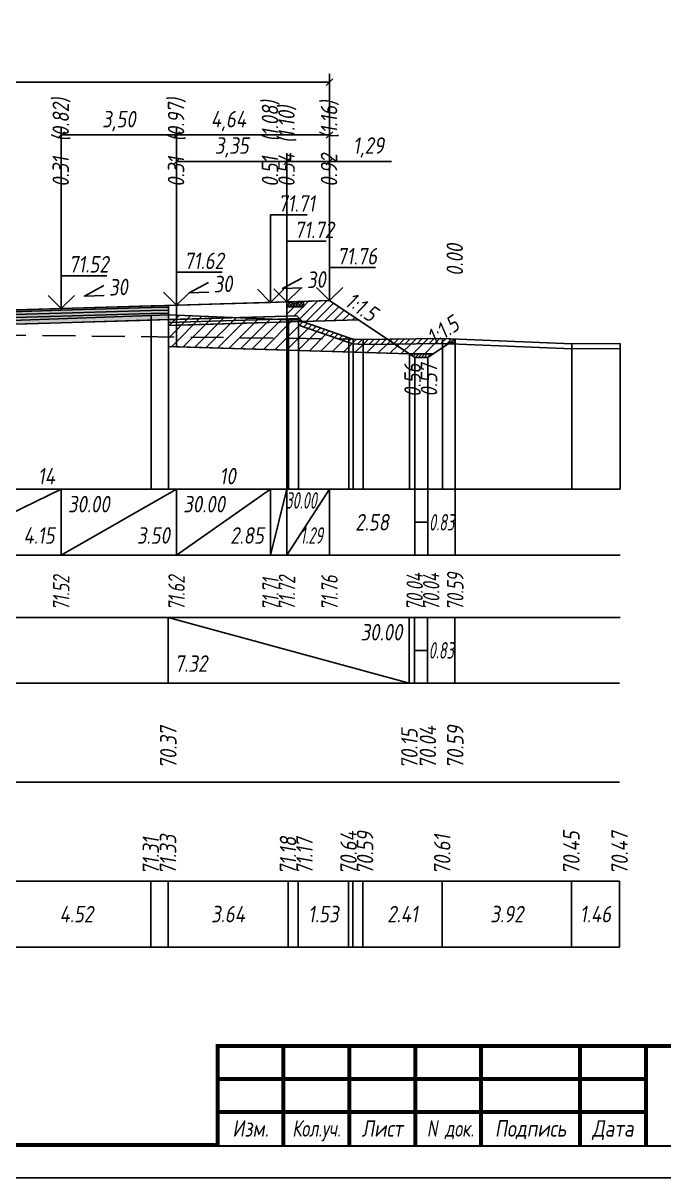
# Model space of a CAD drawing. Extents: x -717 to 1451, y -133302 to 233.
# Drawn here: x 170.4 to 267.7, y -35983.4 to -35808.3 of the extents above; entities that cross this region are included whole.
import ezdxf
from ezdxf.enums import TextEntityAlignment as Align

# ---------------------------------------------------------------- set-up
doc = ezdxf.new("R2010")
doc.units = 0
doc.linetypes.add('штриховая', pattern=[0.75, 0.5, -0.25])
for name, color, linetype in [('Зарамочное оформление', 7, 'Continuous'), ('Интерполированный поперечник', 2, 'Continuous'), ('Код_510', 7, 'Continuous'), ('Код_514', 1, 'Continuous'), ('Код_516', 1, 'Continuous'), ('Контур_0', 7, 'Continuous'), ('Контур_2521', 7, 'Continuous'), ('Контур_2564', 7, 'Continuous'), ('Контур_2660', 7, 'Continuous'), ('Контур_2665', 7, 'Continuous'), ('Контур_400', 7, 'Continuous'), ('Контур_508', 7, 'Continuous'), ('Контур_512', 7, 'Continuous'), ('Контур_513', 7, 'Continuous'), ('Контур_818', 7, 'Continuous'), ('Красный поперечник', 1, 'Continuous'), ('Объём_2501', 7, 'Continuous'), ('Объём_2564', 7, 'Continuous'), ('Объём_2650', 7, 'Continuous'), ('Объём_2660', 7, 'Continuous'), ('Объём_2661', 7, 'Continuous'), ('Объём_2662', 7, 'Continuous'), ('Объём_2663', 7, 'Continuous'), ('Объём_2664', 7, 'Continuous'), ('Объём_2665', 7, 'Continuous'), ('Объём_2666', 7, 'Continuous'), ('Объём_2667', 7, 'Continuous'), ('Объём_2668', 7, 'Continuous'), ('Объём_2669', 7, 'Continuous'), ('Объём_2675', 7, 'Continuous'), ('Объём_2753', 7, 'Continuous'), ('Откосы', 7, 'Continuous'), ('Отметки покрытия', 7, 'Continuous'), ('Рабочие отметки', 7, 'Continuous'), ('Рабочие отметки доп.', 7, 'Continuous'), ('Слои выравнивания', 7, 'Continuous'), ('Таблица', 7, 'Continuous'), ('Уклоны проезжей части', 7, 'Continuous'), ('Черный поперечник', 3, 'Continuous')]:
    doc.layers.add(name, color=color, linetype=linetype)
for name, color, linetype, true_color in [('Контур_2540', 2, 'Continuous', 0xffff00), ('Контур_2560', 2, 'Continuous', 0xffff00), ('Контур_2561', 7, 'Continuous', 0xff8040), ('Контур_2562', 3, 'Continuous', 0x00ff00), ('Контур_2563', 7, 'Continuous', 0xff8000), ('Контур_2570', 7, 'Continuous', 0x80ff00), ('Контур_2725', 7, 'Continuous', 0x323232), ('Контур_2736', 4, 'Continuous', 0x00ffff), ('Контур_2737', 4, 'Continuous', 0x00ffff), ('Контур_2738', 4, 'Continuous', 0x00ffff), ('Контур_2739', 4, 'Continuous', 0x00ffff), ('Контур_2741', 4, 'Continuous', 0x00ffff), ('Контур_2742', 4, 'Continuous', 0x00ffff), ('Контур_2743', 4, 'Continuous', 0x00ffff), ('Контур_2744', 7, 'Continuous', 0xa4ffff), ('Контур_2745', 7, 'Continuous', 0xa4ffff), ('Контур_2747', 4, 'Continuous', 0x00ffff), ('Контур_2748', 4, 'Continuous', 0x00ffff), ('Контур_2749', 4, 'Continuous', 0x00ffff), ('Контур_2750', 4, 'Continuous', 0x00ffff), ('Контур_2751', 4, 'Continuous', 0x00ffff), ('Контур_2752', 4, 'Continuous', 0x00ffff), ('Контур_2760', 7, 'Continuous', 0x323232), ('Контур_2761', 7, 'Continuous', 0x323232), ('Контур_2762', 7, 'Continuous', 0x323232), ('Контур_2763', 7, 'Continuous', 0x323232), ('Контур_402', 7, 'Continuous', 0xff6464), ('Контур_703', 4, 'Continuous', 0x00ffff), ('Контур_705', 4, 'Continuous', 0x00ffff), ('Контур_707', 4, 'Continuous', 0x00ffff), ('Контур_720', 131, 'Continuous', 0xaaffff), ('Объём_2500', 7, 'Continuous', 0xc0c0c0), ('Объём_2520', 7, 'Continuous', 0x80ffff), ('Объём_2540', 2, 'Continuous', 0xffff00), ('Объём_2560', 2, 'Continuous', 0xffff00), ('Объём_2561', 7, 'Continuous', 0xff8040), ('Объём_2562', 3, 'Continuous', 0x00ff00), ('Объём_2563', 7, 'Continuous', 0xff8000), ('Объём_2570', 7, 'Continuous', 0x80ff00), ('Объём_2600', 7, 'Continuous', 0x808000), ('Объём_2620', 2, 'Continuous', 0xffff00), ('Объём_2746', 2, 'Continuous', 0xffff00)]:
    doc.layers.add(name, color=color, linetype=linetype, true_color=true_color)
doc.styles.get("Standard").update_dxf_attribs({"font": 'txt', "height": 2.5})
doc.styles.add('М', font='romand.shx', dxfattribs={"width": 0.8, "oblique": 10, "height": 2.5})
doc.dimstyles.new('ISO-25', dxfattribs={"dimtxt": 2.5, "dimasz": 2.5, "dimexe": 1.25, "dimexo": 0.625, "dimtad": 1, "dimtxsty": 'Standard', "dimcen": 2.5, "dimadec": 0, "dimazin": 0, "dimtfac": 1, "dimtmove": 0, "dimatfit": 3, "dimfxl": 1, "dimarcsym": 0})

# ---------------------------------------------------------------- blocks, each defined once
blk = doc.blocks.new('_Oblique')
at = {"color": 0, "linetype": 'ByBlock', "lineweight": -2}
blk.add_line((-0.5, -0.5), (0.5, 0.5), dxfattribs=at)
blk = doc.blocks.new('*D833')
at = {"color": 0, "lineweight": -2, "transparency": 16777216}
for p, q in [((210.49, -35850.02), (210.49, -35828.02)), ((210.49, -35829.27), (216.95, -35829.27)), ((216.95, -35849.82), (216.95, -35828.02)), ((216.95, -35829.27), (226.37, -35829.27))]:
    blk.add_line(p, q, dxfattribs=at)
at = {"layer": 'Defpoints', "color": 0, "transparency": 16777216}
for p in [(216.95, -35829.27), (216.95, -35850.45), (210.49, -35850.64)]:
    blk.add_point(p, dxfattribs=at)
at = {"color": 0, "lineweight": -2, "transparency": 16777216, "rotation": 180}
blk.add_blockref('_Oblique', (210.49, -35829.27), dxfattribs=at)
at = {"color": 0, "lineweight": -2, "transparency": 16777216}
blk.add_blockref('_Oblique', (216.95, -35829.27), dxfattribs=at)
at = {"color": 0, "transparency": 16777216, "insert": (222.87, -35827.16), "char_height": 2.5, "width": 9.1667, "attachment_point": 5, "style": 'М'}
blk.add_mtext('1,29', dxfattribs=at)
blk = doc.blocks.new('*D835')
at = {"color": 0, "lineweight": -2, "transparency": 16777216}
for p, q in [((193.73, -35850.52), (193.73, -35828.02)), ((193.73, -35829.27), (210.49, -35829.27)), ((210.49, -35850.02), (210.49, -35828.02))]:
    blk.add_line(p, q, dxfattribs=at)
at = {"layer": 'Defpoints', "color": 0, "transparency": 16777216}
for p in [(210.49, -35829.27), (193.73, -35851.14), (210.49, -35850.64)]:
    blk.add_point(p, dxfattribs=at)
at = {"color": 0, "lineweight": -2, "transparency": 16777216, "rotation": 180}
blk.add_blockref('_Oblique', (193.73, -35829.27), dxfattribs=at)
at = {"color": 0, "lineweight": -2, "transparency": 16777216}
blk.add_blockref('_Oblique', (210.49, -35829.27), dxfattribs=at)
at = {"color": 0, "transparency": 16777216, "insert": (202.11, -35827.16), "char_height": 2.5, "width": 10, "attachment_point": 5, "style": 'М'}
blk.add_mtext('3,35', dxfattribs=at)
blk = doc.blocks.new('*D837')
at = {"color": 0, "lineweight": -2, "transparency": 16777216}
for p, q in [((176.23, -35851.04), (176.23, -35824.02)), ((193.73, -35850.52), (193.73, -35824.02)), ((193.73, -35825.27), (176.23, -35825.27))]:
    blk.add_line(p, q, dxfattribs=at)
at = {"layer": 'Defpoints', "color": 0, "transparency": 16777216}
for p in [(176.23, -35825.27), (176.23, -35851.67), (193.73, -35851.14)]:
    blk.add_point(p, dxfattribs=at)
at = {"color": 0, "lineweight": -2, "transparency": 16777216, "rotation": 180}
blk.add_blockref('_Oblique', (176.23, -35825.27), dxfattribs=at)
at = {"color": 0, "lineweight": -2, "transparency": 16777216}
blk.add_blockref('_Oblique', (193.73, -35825.27), dxfattribs=at)
at = {"color": 0, "transparency": 16777216, "insert": (184.98, -35823.16), "char_height": 2.5, "width": 9.5833, "attachment_point": 5, "style": 'М'}
blk.add_mtext('3,50', dxfattribs=at)
blk = doc.blocks.new('*D838')
at = {"color": 0, "lineweight": -2, "transparency": 16777216}
for p, q in [((193.73, -35850.52), (193.73, -35824.02)), ((216.95, -35849.82), (216.95, -35824.02)), ((216.95, -35825.27), (193.73, -35825.27))]:
    blk.add_line(p, q, dxfattribs=at)
at = {"layer": 'Defpoints', "color": 0, "transparency": 16777216}
for p in [(193.73, -35825.27), (216.95, -35850.45), (193.73, -35851.14)]:
    blk.add_point(p, dxfattribs=at)
at = {"color": 0, "lineweight": -2, "transparency": 16777216, "rotation": 180}
blk.add_blockref('_Oblique', (193.73, -35825.27), dxfattribs=at)
at = {"color": 0, "lineweight": -2, "transparency": 16777216}
blk.add_blockref('_Oblique', (216.95, -35825.27), dxfattribs=at)
at = {"color": 0, "transparency": 16777216, "insert": (201.61, -35823.16), "char_height": 2.5, "width": 10, "attachment_point": 5, "style": 'М'}
blk.add_mtext('4,64', dxfattribs=at)
blk = doc.blocks.new('*D840')
at = {"color": 0, "lineweight": -2, "transparency": 16777216}
for p, q in [((107.73, -35853.12), (107.73, -35816.02)), ((107.73, -35817.27), (216.95, -35817.27)), ((216.95, -35849.82), (216.95, -35816.02))]:
    blk.add_line(p, q, dxfattribs=at)
at = {"layer": 'Defpoints', "color": 0, "transparency": 16777216}
for p in [(216.95, -35817.27), (216.95, -35850.45), (107.73, -35853.75)]:
    blk.add_point(p, dxfattribs=at)
at = {"color": 0, "lineweight": -2, "transparency": 16777216, "rotation": 180}
blk.add_blockref('_Oblique', (107.73, -35817.27), dxfattribs=at)
at = {"color": 0, "lineweight": -2, "transparency": 16777216}
blk.add_blockref('_Oblique', (216.95, -35817.27), dxfattribs=at)
at = {"color": 0, "transparency": 16777216, "insert": (162.34, -35815.16), "char_height": 2.5, "width": 11.6667, "attachment_point": 5, "style": 'М'}
blk.add_mtext('21,84', dxfattribs=at)
blk = doc.blocks.new('Штамп')
at = {"linetype": 'Continuous'}
blk.add_wipeout([(199.95, -411.25), (384.95, -411.25), (384.95, -426.25), (199.95, -426.25)], dxfattribs=at).dxf.layer = 'Зарамочное оформление'
at = {"layer": 'Зарамочное оформление', "linetype": 'Continuous', "lineweight": -3, "const_width": 0.6, "flags": 128}
for points in [[(199.95, -426.25), (199.95, -411.25), (384.95, -411.25)], [(209.95, -411.25), (209.95, -426.25)], [(219.95, -411.25), (219.95, -426.25)], [(229.95, -411.25), (229.95, -426.25)], [(239.95, -411.25), (239.95, -426.25)], [(254.95, -411.25), (254.95, -426.25)], [(264.95, -411.25), (264.95, -426.25)], [(374.95, -411.25), (374.95, -426.25)], [(199.95, -416.25), (264.95, -416.25)], [(374.95, -418.25), (384.95, -418.25)], [(199.95, -421.25), (264.95, -421.25)]]:
    blk.add_lwpolyline(points, dxfattribs=at)
at = {"linetype": 'Continuous', "insert": (319.95, -419.17), "char_height": 5, "width": 110, "attachment_point": 5, "style": 'М'}
blk.add_mtext('{\\Q10;\\W0.8;43/23-Р-ЗП2-1}', dxfattribs=at)
at = {"layer": 'Зарамочное оформление', "linetype": 'Continuous', "style": 'М', "oblique": 10}
for s, width, p in [('Лист', 0.8, (379.95, -414.66)), ('Изм.', 0.8, (204.95, -423.75)), ('Кол.уч.', 0.7, (214.95, -423.75)), ('Лист', 0.8, (224.95, -423.75)), ('N док.', 0.7, (235.28, -423.75)), ('Подпись', 0.8, (247.45, -423.75)), ('Дата', 0.8, (259.95, -423.75))]:
    blk.add_text(s, height=2.5, dxfattribs=dict(at, width=width)).set_placement(p, align=Align.MIDDLE_CENTER)
blk = doc.blocks.new('шифр')
blk.add_blockref('Штамп', (0, -35612))

msp = doc.modelspace()

# ---------------------------------------------------------------- hatches: boundary and pattern name
h = msp.add_hatch()
h.set_pattern_fill('ANSI37', color=256, scale=0.1)
h.set_pattern_definition([(45, (211.73956, -35850.82865), (-0.22451, 0.22451), []), (135, (211.73956, -35850.82865), (-0.22451, -0.22451), [])])
h.paths.add_polyline_path([(210.49, -35850.579), (210.491, -35851.332), (212.99, -35851.332), (212.99, -35850.504), (211.732, -35850.829)])
at = {"transparency": 33554681}
h = msp.add_hatch(dxfattribs=at)
h.set_pattern_fill('ANGLE', color=256)
h.set_pattern_definition([(0, (0, 0), (0, 6.985), [5.08, -1.905]), (90, (0, 0), (-6.985, 4e-16), [5.08, -1.905])])
h.paths.add_polyline_path([(234.968, -35856.936), (236.029, -35856.229), (236.029, -35856.979)])
at = {"layer": 'Объём_2563'}
h = msp.add_hatch(dxfattribs=at)
h.set_pattern_fill('ANSI31', color=256, scale=0.3)
h.paths.add_polyline_path([(212.863, -35853.557), (211.99, -35852.684), (210.49, -35852.729), (210.491, -35851.332), (212.99, -35851.332), (212.99, -35850.504), (216.949, -35850.385), (221.327, -35853.304)])
at = {"layer": 'Объём_2570'}
h = msp.add_hatch(dxfattribs=at)
h.set_pattern_fill('ANSI31', color=256, scale=0.2)
h.paths.add_polyline_path([(236.029, -35856.979), (234.108, -35856.901), (222.056, -35857.017), (220.539, -35856.961), (219.892, -35856.762), (212.231, -35854.099), (212.231, -35853.349), (219.892, -35856.012), (220.539, -35856.211), (222.056, -35856.267), (234.108, -35856.151), (236.029, -35856.229)])
at = {"layer": 'Объём_2600'}
h = msp.add_hatch(dxfattribs=at)
h.set_pattern_fill('ANSI31', color=6, scale=0.4)
h.paths.add_polyline_path([(210.701, -35853.3), (212.231, -35853.349), (212.231, -35854.099), (219.892, -35856.762), (220.539, -35856.961), (222.056, -35857.017), (234.108, -35856.901), (234.968, -35856.936), (232.676, -35858.464), (229.067, -35858.464), (192.489, -35857.367), (192.489, -35852.557)])
h = msp.add_hatch(dxfattribs=at)
h.set_pattern_fill('HONEY', color=5, scale=0.3)
h.paths.add_polyline_path([(234.968, -35856.936), (236.029, -35856.229), (236.029, -35856.979)])
at = {"layer": 'Объём_2620'}
h = msp.add_hatch(dxfattribs=at)
h.set_pattern_fill('ANSI31', color=2, scale=0.1)
h.paths.add_polyline_path([(229.067, -35858.464), (232.676, -35858.464), (231.872, -35859), (229.872, -35859)])
at = {"layer": 'Слои выравнивания'}
for color, points in [(2, [(155.483, -35852.206), (167.299, -35851.865), (176.233, -35851.606), (189.879, -35851.197), (192.489, -35851.119), (192.489, -35851.369), (189.879, -35851.447), (176.233, -35851.856), (167.299, -35852.115), (155.483, -35852.456)]), (3, [(155.483, -35852.456), (167.299, -35852.115), (176.233, -35851.856), (189.879, -35851.447), (192.489, -35851.369), (192.489, -35851.819), (189.879, -35851.897), (176.233, -35852.306), (167.299, -35852.565), (155.483, -35852.906)]), (4, [(155.483, -35852.906), (167.299, -35852.565), (176.233, -35852.306), (189.879, -35851.897), (192.489, -35851.819), (192.489, -35852.269), (189.879, -35852.347), (176.233, -35852.756), (167.299, -35853.015), (155.483, -35853.356)]), (5, [(155.483, -35853.356), (167.299, -35853.015), (176.233, -35852.756), (189.879, -35852.347), (192.489, -35852.269), (192.489, -35853.269), (189.879, -35853.347), (176.233, -35853.756), (167.299, -35854.015), (155.483, -35854.356)])]:
    msp.add_hatch(color=color, dxfattribs=at).paths.add_polyline_path(points)

# ---------------------------------------------------------------- linework, layer by layer
at = {"flags": 128}
msp.add_lwpolyline([(-30.054, -35983.421), (389.946, -35983.421), (389.946, -35686.421), (-30.054, -35686.421)], close=True, dxfattribs=at)
at = {"const_width": 0.6, "flags": 128}
msp.add_lwpolyline([(-10.054, -35978.421), (384.946, -35978.421), (384.946, -35691.421), (-10.054, -35691.421)], close=True, dxfattribs=at)
msp.add_lwpolyline([(210.49, -35850.579), (210.491, -35851.332), (212.99, -35851.332), (212.99, -35850.504), (211.732, -35850.829), (210.49, -35850.579)])
at = {"layer": 'Код_510'}
for p, q in [((189.824, -35948.421), (189.824, -35938.421)), ((192.435, -35948.421), (192.435, -35938.421)), ((210.646, -35948.421), (210.646, -35938.421)), ((212.177, -35948.421), (212.177, -35938.421)), ((219.837, -35948.421), (219.837, -35938.421)), ((220.485, -35948.421), (220.485, -35938.421)), ((222.002, -35948.421), (222.002, -35938.421)), ((234.053, -35948.421), (234.053, -35938.421)), ((253.651, -35948.421), (253.651, -35938.421)), ((260.974, -35948.421), (260.974, -35938.421))]:
    msp.add_line(p, q, dxfattribs=at)
at = {"layer": 'Код_514'}
for p, q in [((155.483, -35889), (176.233, -35879)), ((176.233, -35889), (176.233, -35879)), ((176.233, -35889), (193.733, -35879)), ((193.733, -35889), (193.733, -35879)), ((193.733, -35889), (207.99, -35879)), ((207.99, -35889), (207.99, -35879)), ((207.99, -35889), (210.49, -35879)), ((210.49, -35889), (210.49, -35879)), ((210.49, -35889), (216.949, -35879)), ((216.949, -35889), (216.949, -35879)), ((229.872, -35889), (229.872, -35879)), ((231.872, -35889), (231.872, -35879)), ((236.029, -35889), (236.029, -35879)), ((229.872, -35884), (231.872, -35884))]:
    msp.add_line(p, q, dxfattribs=at)
at = {"layer": 'Код_516'}
for p, q in [((192.435, -35908.421), (192.435, -35898.421)), ((192.435, -35898.421), (229.013, -35908.421)), ((229.013, -35908.421), (229.013, -35898.421)), ((229.817, -35908.421), (229.817, -35898.421)), ((231.817, -35908.421), (231.817, -35898.421)), ((235.974, -35908.421), (235.974, -35898.421)), ((229.817, -35903.421), (231.817, -35903.421))]:
    msp.add_line(p, q, dxfattribs=at)
at = {"layer": 'Контур_0', "flags": 128}
for points in [[(216.949, -35850.385), (225.719, -35856.232), (225.719, -35856.232), (225.719, -35856.232), (225.719, -35856.232), (225.719, -35856.232), (225.719, -35856.232), (225.719, -35856.232), (225.719, -35856.232), (225.719, -35856.232), (225.719, -35856.232), (225.719, -35856.232), (225.719, -35856.232), (225.719, -35856.232), (225.719, -35856.232), (229.872, -35859)], [(216.949, -35850.385), (225.719, -35856.232), (225.719, -35856.232), (225.719, -35856.232), (225.719, -35856.232), (225.719, -35856.232), (225.719, -35856.232), (225.719, -35856.232), (225.719, -35856.232), (225.719, -35856.232), (225.719, -35856.232), (225.719, -35856.232), (225.719, -35856.232), (225.719, -35856.232), (225.719, -35856.232), (229.872, -35859), (231.872, -35859), (236.029, -35856.229), (236.029, -35856.229), (236.029, -35856.229), (236.029, -35856.229), (236.029, -35856.229), (236.029, -35856.229), (236.029, -35856.229), (236.029, -35856.229), (236.029, -35856.229), (236.029, -35856.229), (236.029, -35856.229), (236.029, -35856.229), (236.029, -35856.229)], [(192.489, -35851.119), (210.49, -35850.579), (210.49, -35852.729), (192.489, -35853.269), (192.489, -35851.119), (192.489, -35851.119)], [(193.733, -35853.231), (211.99, -35852.684), (212.863, -35853.557), (192.489, -35854.169), (192.489, -35853.269), (193.733, -35853.231), (193.733, -35853.231)], [(210.49, -35852.729), (211.99, -35852.684), (212.863, -35853.557), (221.327, -35853.304)]]:
    msp.add_lwpolyline(points, dxfattribs=at)
at = {"layer": 'Контур_2521', "color": 250, "flags": 128}
msp.add_lwpolyline([(192.489, -35853.719), (212.426, -35853.121)], dxfattribs=at)
at = {"layer": 'Контур_2540', "flags": 128}
msp.add_lwpolyline([(193.733, -35854.131), (221.327, -35853.304), (229.067, -35858.464), (192.489, -35857.367), (192.489, -35854.169), (193.733, -35854.131), (193.733, -35854.131)], dxfattribs=at)
at = {"layer": 'Контур_2560', "flags": 128}
msp.add_lwpolyline([(210.49, -35850.579), (216.949, -35850.385), (216.949, -35850.385), (216.949, -35850.385)], dxfattribs=at)
at = {"layer": 'Контур_2561', "flags": 128}
msp.add_lwpolyline([(210.49, -35850.579), (210.49, -35850.579), (216.949, -35850.385), (216.949, -35850.385), (210.49, -35850.579)], dxfattribs=at)
at = {"layer": 'Контур_2562', "flags": 128}
msp.add_lwpolyline([(216.949, -35850.385), (216.949, -35850.385), (216.949, -35850.385), (216.949, -35850.385), (216.949, -35850.385)], dxfattribs=at)
at = {"layer": 'Контур_2563', "flags": 128}
msp.add_lwpolyline([(212.863, -35853.557), (211.99, -35852.684), (210.49, -35852.729), (210.49, -35850.579), (216.949, -35850.385), (221.327, -35853.304), (212.863, -35853.557), (212.863, -35853.557)], dxfattribs=at)
at = {"layer": 'Контур_2564', "flags": 128}
msp.add_lwpolyline([(210.49, -35850.579), (216.949, -35850.385)], dxfattribs=at)
at = {"layer": 'Контур_2570', "flags": 128}
msp.add_lwpolyline([(167.299, -35853.454), (189.879, -35852.655), (192.489, -35852.557), (210.701, -35853.3), (212.231, -35853.349), (212.231, -35854.099), (219.892, -35856.762), (220.539, -35856.961), (220.539, -35856.961), (222.056, -35857.017), (234.108, -35856.901), (253.706, -35857.688), (261.029, -35857.622)], dxfattribs=at)
at = {"layer": 'Контур_2660', "flags": 128}
msp.add_lwpolyline([(192.489, -35857.367), (229.067, -35858.464)], dxfattribs=at)
at = {"layer": 'Контур_2665', "flags": 128}
msp.add_lwpolyline([(216.949, -35850.385), (216.949, -35850.385)], dxfattribs=at)
at = {"layer": 'Контур_2725', "flags": 128}
msp.add_lwpolyline([(142.538, -35854.731), (145.428, -35854.647), (155.483, -35854.356), (167.299, -35854.015), (176.233, -35853.756), (189.879, -35853.347), (192.489, -35853.269)], dxfattribs=at)
at = {"layer": 'Контур_2736', "flags": 128}
for points in [[(216.949, -35850.385), (225.719, -35856.232)], [(225.719, -35856.232), (229.872, -35859)]]:
    msp.add_lwpolyline(points, dxfattribs=at)
at = {"layer": 'Контур_2737', "flags": 128}
msp.add_lwpolyline([(225.719, -35856.232), (225.719, -35856.232)], dxfattribs=at)
at = {"layer": 'Контур_2738', "flags": 128}
msp.add_lwpolyline([(225.719, -35856.232), (225.719, -35856.232)], dxfattribs=at)
at = {"layer": 'Контур_2739', "flags": 128}
msp.add_lwpolyline([(225.719, -35856.232), (225.719, -35856.232)], dxfattribs=at)
at = {"layer": 'Контур_2741', "flags": 128}
msp.add_lwpolyline([(236.029, -35856.229), (236.029, -35856.229)], dxfattribs=at)
at = {"layer": 'Контур_2742', "flags": 128}
msp.add_lwpolyline([(236.029, -35856.229), (236.029, -35856.229)], dxfattribs=at)
at = {"layer": 'Контур_2743', "flags": 128}
msp.add_lwpolyline([(236.029, -35856.229), (236.029, -35856.229)], dxfattribs=at)
at = {"layer": 'Контур_2744', "flags": 128}
msp.add_lwpolyline([(236.029, -35856.229), (236.029, -35856.229)], dxfattribs=at)
msp.add_lwpolyline([(236.029, -35856.229), (236.029, -35856.229)], dxfattribs=at)
msp.add_lwpolyline([(236.029, -35856.229), (236.029, -35856.229)], dxfattribs=at)
msp.add_lwpolyline([(236.029, -35856.229), (236.029, -35856.229)], dxfattribs=at)
msp.add_lwpolyline([(236.029, -35856.229), (236.029, -35856.229)], dxfattribs=at)
msp.add_lwpolyline([(236.029, -35856.229), (236.029, -35856.229)], dxfattribs=at)
at = {"layer": 'Контур_2745', "flags": 128}
msp.add_lwpolyline([(225.719, -35856.232), (225.719, -35856.232)], dxfattribs=at)
msp.add_lwpolyline([(225.719, -35856.232), (225.719, -35856.232)], dxfattribs=at)
msp.add_lwpolyline([(225.719, -35856.232), (225.719, -35856.232)], dxfattribs=at)
msp.add_lwpolyline([(225.719, -35856.232), (225.719, -35856.232)], dxfattribs=at)
msp.add_lwpolyline([(225.719, -35856.232), (225.719, -35856.232)], dxfattribs=at)
msp.add_lwpolyline([(225.719, -35856.232), (225.719, -35856.232)], dxfattribs=at)
at = {"layer": 'Контур_2747', "flags": 128}
msp.add_lwpolyline([(225.719, -35856.232), (225.719, -35856.232)], dxfattribs=at)
at = {"layer": 'Контур_2748', "flags": 128}
msp.add_lwpolyline([(225.719, -35856.232), (225.719, -35856.232)], dxfattribs=at)
at = {"layer": 'Контур_2749', "flags": 128}
msp.add_lwpolyline([(225.719, -35856.232), (225.719, -35856.232)], dxfattribs=at)
at = {"layer": 'Контур_2750', "flags": 128}
msp.add_lwpolyline([(236.029, -35856.229), (236.029, -35856.229)], dxfattribs=at)
at = {"layer": 'Контур_2751', "flags": 128}
msp.add_lwpolyline([(236.029, -35856.229), (236.029, -35856.229)], dxfattribs=at)
at = {"layer": 'Контур_2752', "flags": 128}
msp.add_lwpolyline([(236.029, -35856.229), (236.029, -35856.229)], dxfattribs=at)
at = {"layer": 'Контур_2760', "flags": 128}
msp.add_lwpolyline([(142.538, -35852.581), (145.428, -35852.497), (155.483, -35852.206), (167.299, -35851.865), (176.233, -35851.606), (189.879, -35851.197), (192.489, -35851.119)], dxfattribs=at)
at = {"layer": 'Контур_2761', "flags": 128}
msp.add_lwpolyline([(142.538, -35852.831), (145.428, -35852.747), (155.483, -35852.456), (167.299, -35852.115), (176.233, -35851.856), (189.879, -35851.447), (192.489, -35851.369)], dxfattribs=at)
at = {"layer": 'Контур_2762', "flags": 128}
msp.add_lwpolyline([(142.538, -35853.281), (145.428, -35853.197), (155.483, -35852.906), (167.299, -35852.565), (176.233, -35852.306), (189.879, -35851.897), (192.489, -35851.819)], dxfattribs=at)
at = {"layer": 'Контур_2763', "flags": 128}
msp.add_lwpolyline([(142.538, -35853.731), (145.428, -35853.647), (155.483, -35853.356), (167.299, -35853.015), (176.233, -35852.756), (189.879, -35852.347), (192.489, -35852.269)], dxfattribs=at)
at = {"layer": 'Контур_400', "flags": 128}
msp.add_lwpolyline([(155.483, -35852.206), (176.233, -35851.606), (193.733, -35851.081), (193.733, -35851.081), (193.733, -35851.081), (193.733, -35851.081), (207.99, -35850.654), (207.99, -35850.654), (210.49, -35850.579)], dxfattribs=at)
at = {"layer": 'Контур_402', "flags": 128}
msp.add_lwpolyline([(105, -35857.771), (142.538, -35856.645), (142.538, -35854.731), (155.483, -35854.356), (176.233, -35853.756), (192.489, -35853.269), (192.489, -35857.367), (229.067, -35858.464)], dxfattribs=at)
at = {"layer": 'Контур_508', "flags": 128}
msp.add_lwpolyline([(105, -35857.771), (142.538, -35856.645), (142.538, -35854.731), (155.483, -35854.356), (176.233, -35853.756), (192.489, -35853.269), (192.489, -35857.367), (229.067, -35858.464), (229.872, -35859), (231.872, -35859), (236.029, -35856.229)], dxfattribs=at)
at = {"layer": 'Контур_512', "flags": 128}
msp.add_lwpolyline([(192.489, -35857.367), (229.067, -35858.464), (229.872, -35859), (231.872, -35859), (236.029, -35856.229)], dxfattribs=at)
at = {"layer": 'Контур_513', "flags": 128}
msp.add_lwpolyline([(105, -35857.771), (142.538, -35856.645), (142.538, -35854.731), (155.483, -35854.356), (176.233, -35853.756), (192.489, -35853.269), (192.489, -35857.367), (229.067, -35858.464), (229.872, -35859), (231.872, -35859), (236.029, -35856.229)], dxfattribs=at)
at = {"layer": 'Контур_703', "flags": 128}
msp.add_lwpolyline([(216.949, -35850.385), (225.719, -35856.232)], dxfattribs=at)
at = {"layer": 'Контур_705', "flags": 128}
msp.add_lwpolyline([(225.719, -35856.232), (225.719, -35856.232)], dxfattribs=at)
at = {"layer": 'Контур_707', "flags": 128}
msp.add_lwpolyline([(231.872, -35859), (236.029, -35856.229)], dxfattribs=at)
at = {"layer": 'Контур_720', "flags": 128}
msp.add_lwpolyline([(229.872, -35859), (231.872, -35859)], dxfattribs=at)
at = {"layer": 'Контур_818', "flags": 128}
msp.add_lwpolyline([(105, -35856.258), (110.686, -35855.964), (113.382, -35855.757), (113.382, -35855.757), (114.077, -35855.784), (118.825, -35855.735), (118.825, -35854.985), (121.412, -35854.949), (142.538, -35854.541), (145.428, -35854.416), (155.483, -35853.974), (167.299, -35853.454), (189.879, -35852.655), (192.489, -35852.557), (210.701, -35853.3), (212.231, -35853.349), (212.231, -35854.099), (219.892, -35856.762), (220.539, -35856.961), (220.539, -35856.961), (222.056, -35857.017), (234.108, -35856.901), (236.029, -35856.979)], dxfattribs=at)
at = {"layer": 'Красный поперечник'}
for p, q in [((210.49, -35850.579), (216.949, -35850.385)), ((216.949, -35850.385), (229.872, -35859)), ((155.483, -35852.206), (176.233, -35851.606)), ((176.233, -35851.606), (193.733, -35851.081)), ((193.733, -35851.081), (207.99, -35850.654)), ((207.99, -35850.654), (210.49, -35850.579)), ((192.489, -35857.367), (192.489, -35879)), ((231.872, -35859), (236.029, -35856.229)), ((236.029, -35856.229), (236.029, -35879)), ((229.067, -35858.464), (229.067, -35879)), ((229.872, -35859), (229.872, -35879)), ((229.872, -35859), (231.872, -35859)), ((231.872, -35859), (231.872, -35879))]:
    msp.add_line(p, q, dxfattribs=at)
at = {"layer": 'Объём_2500', "flags": 128}
for points in [[(192.489, -35851.119), (210.49, -35850.579), (210.49, -35852.729), (192.489, -35853.269), (192.489, -35851.119), (192.489, -35851.119)], [(193.733, -35851.081), (210.49, -35850.579), (210.49, -35852.729), (193.733, -35853.231), (193.733, -35851.081)]]:
    msp.add_lwpolyline(points, dxfattribs=at)
at = {"layer": 'Объём_2501', "flags": 128}
for points in [[(155.483, -35852.206), (176.233, -35851.606), (193.733, -35851.081), (193.733, -35851.081), (193.733, -35851.081), (193.733, -35851.081), (207.99, -35850.654), (207.99, -35850.654), (210.49, -35850.579)], [(193.733, -35851.081), (207.99, -35850.654), (207.99, -35850.654), (210.49, -35850.579)]]:
    msp.add_lwpolyline(points, dxfattribs=at)
at = {"layer": 'Объём_2520', "color": 250, "flags": 128}
for points in [[(193.733, -35853.231), (211.99, -35852.684), (212.863, -35853.557), (192.489, -35854.169), (192.489, -35853.269), (193.733, -35853.231), (193.733, -35853.231)], [(193.733, -35853.231), (211.99, -35852.684), (212.863, -35853.557), (193.733, -35854.131), (193.733, -35853.231)]]:
    msp.add_lwpolyline(points, dxfattribs=at)
at = {"layer": 'Объём_2540', "flags": 128}
for points in [[(193.733, -35854.131), (221.327, -35853.304), (229.067, -35858.464), (192.489, -35857.367), (192.489, -35854.169), (193.733, -35854.131), (193.733, -35854.131)], [(193.733, -35854.131), (221.327, -35853.304), (229.067, -35858.464), (193.733, -35857.404), (193.733, -35854.131)]]:
    msp.add_lwpolyline(points, dxfattribs=at)
at = {"layer": 'Объём_2560', "flags": 128}
msp.add_lwpolyline([(210.49, -35850.579), (216.949, -35850.385), (216.949, -35850.385), (216.949, -35850.385)], dxfattribs=at)
msp.add_lwpolyline([(210.49, -35850.579), (216.949, -35850.385), (216.949, -35850.385), (216.949, -35850.385)], dxfattribs=at)
at = {"layer": 'Объём_2561', "flags": 128}
msp.add_lwpolyline([(210.49, -35850.579), (210.49, -35850.579), (216.949, -35850.385), (216.949, -35850.385), (210.49, -35850.579)], dxfattribs=at)
msp.add_lwpolyline([(210.49, -35850.579), (210.49, -35850.579), (216.949, -35850.385), (216.949, -35850.385), (210.49, -35850.579)], dxfattribs=at)
at = {"layer": 'Объём_2562', "flags": 128}
msp.add_lwpolyline([(216.949, -35850.385), (216.949, -35850.385), (216.949, -35850.385), (216.949, -35850.385), (216.949, -35850.385)], dxfattribs=at)
msp.add_lwpolyline([(216.949, -35850.385), (216.949, -35850.385), (216.949, -35850.385), (216.949, -35850.385), (216.949, -35850.385)], dxfattribs=at)
at = {"layer": 'Объём_2563', "color": 250, "flags": 128}
for points in [[(212.863, -35853.557), (211.99, -35852.684), (210.49, -35852.729), (210.49, -35850.579), (216.949, -35850.385), (221.327, -35853.304), (212.863, -35853.557), (212.863, -35853.557)], [(212.863, -35853.557), (211.99, -35852.684), (210.49, -35852.729), (210.491, -35851.332), (212.99, -35851.332), (212.99, -35850.504), (216.949, -35850.385), (221.327, -35853.304), (212.863, -35853.557), (212.863, -35853.557)]]:
    msp.add_lwpolyline(points, dxfattribs=at)
at = {"layer": 'Объём_2564', "flags": 128}
msp.add_lwpolyline([(210.49, -35850.579), (216.949, -35850.385)], dxfattribs=at)
msp.add_lwpolyline([(210.49, -35850.579), (216.949, -35850.385)], dxfattribs=at)
at = {"layer": 'Объём_2570', "flags": 128}
msp.add_lwpolyline([(236.029, -35856.979), (234.108, -35856.901), (222.056, -35857.017), (220.539, -35856.961), (219.892, -35856.762), (212.231, -35854.099), (212.231, -35853.349), (219.892, -35856.012), (220.539, -35856.211), (222.056, -35856.267), (234.108, -35856.151), (236.029, -35856.229), (236.029, -35856.979), (236.029, -35856.979)], dxfattribs=at)
msp.add_lwpolyline([(236.029, -35856.979), (234.108, -35856.901), (222.056, -35857.017), (220.539, -35856.961), (219.892, -35856.762), (212.231, -35854.099), (212.231, -35853.349), (219.892, -35856.012), (220.539, -35856.211), (222.056, -35856.267), (234.108, -35856.151), (236.029, -35856.229), (236.029, -35856.979), (236.029, -35856.979)], dxfattribs=at)
at = {"layer": 'Объём_2600', "color": 5, "flags": 128}
msp.add_lwpolyline([(234.968, -35856.936), (236.029, -35856.229), (236.029, -35856.979), (234.968, -35856.936), (234.968, -35856.936)], dxfattribs=at)
msp.add_lwpolyline([(234.968, -35856.936), (236.029, -35856.229), (236.029, -35856.979), (234.968, -35856.936), (234.968, -35856.936)], dxfattribs=at)
at = {"layer": 'Объём_2620', "flags": 128}
msp.add_lwpolyline([(229.067, -35858.464), (232.676, -35858.464), (231.872, -35859), (229.872, -35859), (229.067, -35858.464), (229.067, -35858.464)], dxfattribs=at)
msp.add_lwpolyline([(229.067, -35858.464), (232.676, -35858.464), (231.872, -35859), (229.872, -35859), (229.067, -35858.464), (229.067, -35858.464)], dxfattribs=at)
at = {"layer": 'Объём_2650', "color": 6, "flags": 128}
msp.add_lwpolyline([(210.701, -35853.3), (212.231, -35853.349), (212.231, -35854.099), (219.892, -35856.762), (220.539, -35856.961), (222.056, -35857.017), (234.108, -35856.901), (234.968, -35856.936), (232.676, -35858.464), (229.067, -35858.464), (192.489, -35857.367), (192.489, -35852.557), (210.701, -35853.3), (210.701, -35853.3)], dxfattribs=at)
at = {"layer": 'Объём_2660', "flags": 128}
for points in [[(192.489, -35857.367), (229.067, -35858.464)], [(193.733, -35857.404), (229.067, -35858.464)]]:
    msp.add_lwpolyline(points, dxfattribs=at)
at = {"layer": 'Объём_2661', "flags": 128}
msp.add_lwpolyline([(216.949, -35850.385), (225.719, -35856.232), (229.067, -35858.464)], dxfattribs=at)
msp.add_lwpolyline([(216.949, -35850.385), (225.719, -35856.232), (229.067, -35858.464)], dxfattribs=at)
at = {"layer": 'Объём_2662', "flags": 128}
msp.add_lwpolyline([(232.676, -35858.464), (236.029, -35856.229)], dxfattribs=at)
msp.add_lwpolyline([(232.676, -35858.464), (236.029, -35856.229)], dxfattribs=at)
at = {"layer": 'Объём_2663', "flags": 128}
for points in [[(229.067, -35858.464), (229.872, -35859)], [(229.067, -35858.464), (229.872, -35859)], [(231.872, -35859), (232.676, -35858.464)], [(231.872, -35859), (232.676, -35858.464)]]:
    msp.add_lwpolyline(points, dxfattribs=at)
at = {"layer": 'Объём_2664', "flags": 128}
msp.add_lwpolyline([(229.872, -35859), (231.872, -35859)], dxfattribs=at)
msp.add_lwpolyline([(229.872, -35859), (231.872, -35859)], dxfattribs=at)
at = {"layer": 'Объём_2665', "flags": 128}
msp.add_lwpolyline([(216.949, -35850.385), (216.949, -35850.385)], dxfattribs=at)
msp.add_lwpolyline([(216.949, -35850.385), (216.949, -35850.385)], dxfattribs=at)
at = {"layer": 'Объём_2666', "flags": 128}
for points in [[(216.949, -35850.385), (225.719, -35856.232)], [(216.949, -35850.385), (225.719, -35856.232)], [(225.719, -35856.232), (229.067, -35858.464)], [(225.719, -35856.232), (229.067, -35858.464)]]:
    msp.add_lwpolyline(points, dxfattribs=at)
at = {"layer": 'Объём_2667', "flags": 128}
for points in [[(225.719, -35856.232), (225.719, -35856.232)], [(225.719, -35856.232), (225.719, -35856.232)], [(236.029, -35856.229), (236.029, -35856.229)], [(236.029, -35856.229), (236.029, -35856.229)]]:
    msp.add_lwpolyline(points, dxfattribs=at)
at = {"layer": 'Объём_2668', "flags": 128}
for points in [[(225.719, -35856.232), (225.719, -35856.232)], [(225.719, -35856.232), (225.719, -35856.232)], [(236.029, -35856.229), (236.029, -35856.229)], [(236.029, -35856.229), (236.029, -35856.229)]]:
    msp.add_lwpolyline(points, dxfattribs=at)
at = {"layer": 'Объём_2669', "flags": 128}
for points in [[(225.719, -35856.232), (225.719, -35856.232)], [(225.719, -35856.232), (225.719, -35856.232)], [(236.029, -35856.229), (236.029, -35856.229)], [(236.029, -35856.229), (236.029, -35856.229)]]:
    msp.add_lwpolyline(points, dxfattribs=at)
at = {"layer": 'Объём_2675', "flags": 128}
for points in [[(225.719, -35856.232), (225.719, -35856.232)], [(225.719, -35856.232), (225.719, -35856.232)], [(225.719, -35856.232), (225.719, -35856.232)], [(225.719, -35856.232), (225.719, -35856.232)], [(225.719, -35856.232), (225.719, -35856.232)], [(225.719, -35856.232), (225.719, -35856.232)], [(225.719, -35856.232), (225.719, -35856.232)], [(225.719, -35856.232), (225.719, -35856.232)], [(225.719, -35856.232), (225.719, -35856.232)], [(225.719, -35856.232), (225.719, -35856.232)], [(225.719, -35856.232), (225.719, -35856.232)], [(225.719, -35856.232), (225.719, -35856.232)], [(236.029, -35856.229), (236.029, -35856.229)], [(236.029, -35856.229), (236.029, -35856.229)], [(236.029, -35856.229), (236.029, -35856.229)], [(236.029, -35856.229), (236.029, -35856.229)], [(236.029, -35856.229), (236.029, -35856.229)], [(236.029, -35856.229), (236.029, -35856.229)], [(236.029, -35856.229), (236.029, -35856.229)], [(236.029, -35856.229), (236.029, -35856.229)], [(236.029, -35856.229), (236.029, -35856.229)], [(236.029, -35856.229), (236.029, -35856.229)], [(236.029, -35856.229), (236.029, -35856.229)], [(236.029, -35856.229), (236.029, -35856.229)]]:
    msp.add_lwpolyline(points, dxfattribs=at)
at = {"layer": 'Объём_2746', "flags": 128}
for points in [[(212.231, -35854.099), (219.892, -35856.762), (220.539, -35856.961), (222.056, -35857.017), (226.828, -35856.971), (229.067, -35858.464), (192.489, -35857.367), (192.489, -35852.557), (210.701, -35853.3), (212.231, -35853.349), (212.231, -35854.099), (212.231, -35854.099)], [(193.733, -35852.608), (210.701, -35853.3), (212.231, -35853.349), (212.231, -35854.099), (212.231, -35854.099), (212.231, -35854.099), (219.892, -35856.762), (220.539, -35856.961), (222.056, -35857.017), (226.828, -35856.971), (229.067, -35858.464), (193.733, -35857.404), (193.733, -35852.608)]]:
    msp.add_lwpolyline(points, dxfattribs=at)
at = {"layer": 'Объём_2753', "flags": 128}
msp.add_lwpolyline([(192.489, -35851.119), (192.489, -35851.119)], dxfattribs=at)
at = {"layer": 'Откосы', "color": 1, "flags": 128}
for points in [[(212.792, -35848.467), (209.793, -35848.556), (212.747, -35846.967)], [(182.748, -35849.601), (179.749, -35849.691), (182.703, -35848.101)], [(198.626, -35849.124), (195.627, -35849.214), (198.581, -35847.625)]]:
    msp.add_lwpolyline(points, dxfattribs=at)
at = {"layer": 'Отметки покрытия', "color": 1}
for p, q in [((207.99, -35850.654), (207.99, -35837.385)), ((207.99, -35837.385), (213.54, -35837.385)), ((210.49, -35850.579), (210.49, -35841.385)), ((210.49, -35841.385), (216.44, -35841.385)), ((176.233, -35851.606), (176.233, -35846.606)), ((176.233, -35846.606), (183.133, -35846.606)), ((193.733, -35851.081), (193.733, -35846.081)), ((193.733, -35846.081), (200.633, -35846.081)), ((216.949, -35850.385), (216.949, -35845.385)), ((216.949, -35845.385), (223.899, -35845.385)), ((207.99, -35850.654), (205.99, -35848.654)), ((207.99, -35850.654), (209.99, -35848.654)), ((210.49, -35850.579), (208.49, -35848.579)), ((210.49, -35850.579), (212.49, -35848.579)), ((216.949, -35850.385), (214.949, -35848.385)), ((216.949, -35850.385), (218.949, -35848.385)), ((176.233, -35851.606), (174.233, -35849.606)), ((176.233, -35851.606), (178.233, -35849.606)), ((193.733, -35851.081), (191.733, -35849.081)), ((193.733, -35851.081), (195.733, -35849.081))]:
    msp.add_line(p, q, dxfattribs=at)
at = {"layer": 'Слои выравнивания'}
for p, q in [((192.489, -35851.119), (192.489, -35879)), ((210.49, -35850.579), (210.49, -35879))]:
    msp.add_line(p, q, dxfattribs=at)
at = {"layer": 'Слои выравнивания', "color": 2, "flags": 128}
msp.add_lwpolyline([(155.483, -35852.206), (167.299, -35851.865), (176.233, -35851.606), (189.879, -35851.197), (192.489, -35851.119), (192.489, -35851.369), (189.879, -35851.447), (176.233, -35851.856), (167.299, -35852.115), (155.483, -35852.456)], close=True, dxfattribs=at)
at = {"layer": 'Слои выравнивания', "color": 3, "flags": 128}
msp.add_lwpolyline([(155.483, -35852.456), (167.299, -35852.115), (176.233, -35851.856), (189.879, -35851.447), (192.489, -35851.369), (192.489, -35851.819), (189.879, -35851.897), (176.233, -35852.306), (167.299, -35852.565), (155.483, -35852.906)], close=True, dxfattribs=at)
at = {"layer": 'Слои выравнивания', "color": 4, "flags": 128}
msp.add_lwpolyline([(155.483, -35852.906), (167.299, -35852.565), (176.233, -35852.306), (189.879, -35851.897), (192.489, -35851.819), (192.489, -35852.269), (189.879, -35852.347), (176.233, -35852.756), (167.299, -35853.015), (155.483, -35853.356)], close=True, dxfattribs=at)
at = {"layer": 'Слои выравнивания', "color": 5, "flags": 128}
msp.add_lwpolyline([(155.483, -35853.356), (167.299, -35853.015), (176.233, -35852.756), (189.879, -35852.347), (192.489, -35852.269), (192.489, -35853.269), (189.879, -35853.347), (176.233, -35853.756), (167.299, -35854.015), (155.483, -35854.356)], close=True, dxfattribs=at)
at = {"layer": 'Таблица'}
for p, q in [((80, -35879), (261.029, -35879)), ((80, -35889), (261.029, -35889)), ((80, -35898.421), (261.029, -35898.421)), ((79.946, -35908.421), (260.974, -35908.421)), ((79.946, -35923.421), (260.974, -35923.421)), ((79.946, -35938.421), (260.974, -35938.421)), ((79.946, -35948.421), (260.974, -35948.421))]:
    msp.add_line(p, q, dxfattribs=at)
at = {"layer": 'Черный поперечник', "color": 7}
for p, q in [((189.879, -35852.655), (189.879, -35879)), ((192.489, -35852.557), (192.489, -35879)), ((210.701, -35853.3), (210.701, -35879)), ((212.231, -35853.349), (212.231, -35879)), ((219.892, -35856.012), (219.892, -35879)), ((220.539, -35856.211), (220.539, -35879)), ((222.056, -35856.267), (222.056, -35879)), ((234.108, -35856.151), (234.108, -35879)), ((253.706, -35856.938), (253.706, -35879)), ((261.029, -35856.872), (261.029, -35879))]:
    msp.add_line(p, q, dxfattribs=at)
at = {"layer": 'Черный поперечник', "flags": 128}
msp.add_lwpolyline([(80, -35856.671), (81.767, -35856.584), (101.052, -35855.713), (110.686, -35855.214), (113.382, -35855.007), (114.077, -35855.034), (118.825, -35854.985), (121.412, -35854.949), (142.538, -35854.541), (145.428, -35854.416), (155.483, -35853.974), (167.299, -35853.454), (189.879, -35852.655), (192.489, -35852.557), (210.701, -35853.3), (212.231, -35853.349), (219.892, -35856.012), (220.539, -35856.211), (222.056, -35856.267), (234.108, -35856.151), (253.706, -35856.938), (261.029, -35856.872)], dxfattribs=at)

# ---------------------------------------------------------------- texts
at = {"layer": 'Код_510', "style": 'М', "oblique": 10, "width": 0.8}
for s, p in [('70.64', (219.837, -35937.421)), ('70.59', (222.337, -35937.421)), ('70.45', (253.651, -35937.421)), ('70.47', (260.974, -35937.421)), ('71.31', (189.824, -35937.421)), ('71.33', (192.435, -35937.421)), ('71.18', (210.646, -35937.421)), ('71.17', (213.146, -35937.421)), ('70.61', (234.053, -35937.421))]:
    msp.add_text(s, height=2.5, rotation=90, dxfattribs=at).set_placement(p, align=Align.MIDDLE_LEFT)
for s, p in [('4.52', (178.534, -35943.421)), ('3.64', (201.541, -35943.421)), ('1.53', (216.007, -35943.421)), ('2.41', (228.028, -35943.421)), ('3.92', (243.852, -35943.421)), ('1.46', (257.313, -35943.421))]:
    msp.add_text(s, height=2.5, dxfattribs=at).set_placement(p, align=Align.MIDDLE_CENTER)
at = {"layer": 'Код_514', "style": 'М', "oblique": 10}
for width, p in [(0.8, (177.233, -35880)), (0.8, (194.733, -35880)), (0.6, (210.233, -35879.442))]:
    msp.add_text('30.00', height=2.5, dxfattribs=dict(at, width=width)).set_placement(p, align=Align.TOP_LEFT)
for s, width, p in [('2.58', 0.8, (223.41, -35884)), ('0.83', 0.6, (233.95, -35884))]:
    msp.add_text(s, height=2.5, dxfattribs=dict(at, width=width)).set_placement(p, align=Align.MIDDLE_CENTER)
for s, width, p in [('4.15', 0.8, (175.233, -35888)), ('3.50', 0.8, (192.733, -35888)), ('2.85', 0.8, (206.99, -35888)), ('1.29', 0.6, (215.949, -35888))]:
    msp.add_text(s, height=2.5, dxfattribs=dict(at, width=width)).set_placement(p, align=Align.BOTTOM_RIGHT)
at = {"layer": 'Код_514', "style": 'М', "oblique": 10, "width": 0.7}
for s, p in [('71.52', (176.233, -35897.382)), ('71.62', (193.733, -35897.382)), ('71.71', (207.99, -35897.382)), ('71.72', (210.49, -35897.382)), ('71.76', (216.949, -35897.382)), ('70.04', (229.872, -35897.382)), ('70.04', (232.372, -35897.382)), ('70.59', (236.029, -35897.382))]:
    msp.add_text(s, height=2.5, rotation=90, dxfattribs=at).set_placement(p, align=Align.MIDDLE_LEFT)
at = {"layer": 'Код_516', "style": 'М', "oblique": 10, "width": 0.8}
msp.add_text('30.00', height=2.5, dxfattribs=at).set_placement((228.013, -35899.421), align=Align.TOP_RIGHT)
at = {"layer": 'Код_516', "style": 'М', "oblique": 10, "width": 0.6}
msp.add_text('0.83', height=2.5, dxfattribs=at).set_placement((233.896, -35903.421), align=Align.MIDDLE_CENTER)
at = {"layer": 'Код_516', "style": 'М', "oblique": 10, "width": 0.8}
msp.add_text('7.32', height=2.5, dxfattribs=at).set_placement((193.435, -35907.421), align=Align.BOTTOM_LEFT)
for s, p in [('70.37', (192.489, -35921.371)), ('70.15', (229.067, -35921.371)), ('70.04', (231.872, -35921.371)), ('70.59', (236.029, -35921.371))]:
    msp.add_text(s, height=2.5, rotation=90, dxfattribs=at).set_placement(p, align=Align.MIDDLE_LEFT)
at = {"layer": 'Отметки покрытия', "color": 1, "style": 'М', "oblique": 10, "width": 0.8}
for s, p in [('71.71', (209.131, -35837.654)), ('71.72', (211.631, -35841.654)), ('71.62', (194.874, -35846.35)), ('71.76', (218.09, -35845.654)), ('71.52', (177.374, -35846.875))]:
    msp.add_text(s, height=2.5, dxfattribs=at).set_placement(p, align=Align.BOTTOM_LEFT)
at = {"layer": 'Рабочие отметки', "color": 1, "style": 'М', "oblique": 10, "width": 0.8}
for s, p in [('0.31', (176.155, -35833.135)), ('0.31', (193.655, -35833.135)), ('0.51', (207.912, -35833.135)), ('0.54', (210.412, -35833.135)), ('0.92', (216.871, -35833.135)), ('0.00', (235.951, -35846.659))]:
    msp.add_text(s, height=2.5, rotation=90, dxfattribs=at).set_placement(p, align=Align.MIDDLE_LEFT)
for s, p in [('0.56', (229.544, -35859.931)), ('0.57', (232.044, -35859.931))]:
    msp.add_text(s, height=2.5, rotation=90, dxfattribs=at).set_placement(p, align=Align.MIDDLE_RIGHT)
at = {"layer": 'Рабочие отметки доп.', "color": 1, "style": 'М', "oblique": 10, "width": 0.8}
for s, p in [('(0.82)', (176.155, -35826.235)), ('(0.97)', (193.655, -35826.235)), ('(1.08)', (207.912, -35826.235)), ('(1.10)', (210.412, -35826.498)), ('(1.16)', (216.871, -35825.835))]:
    msp.add_text(s, height=2.5, rotation=90, dxfattribs=at).set_placement(p, align=Align.MIDDLE_LEFT)
at = {"layer": 'Слои выравнивания', "style": 'М', "oblique": 10, "width": 0.8}
for s, p in [('14', (173.986, -35879)), ('10', (201.489, -35879))]:
    msp.add_text(s, height=2.5, dxfattribs=at).set_placement(p, align=Align.BOTTOM_CENTER)
at = {"layer": 'Уклоны проезжей части', "color": 1, "style": 'М', "oblique": 10, "width": 0.8}
for s, rotation, p in [('30', 1.71836, (200.831, -35849.868)), ('30', 1.71836, (214.997, -35849.21)), ('30', 1.71836, (184.953, -35850.344)), ('1:1.5', 326.30994, (220.698, -35853.027)), ('1:1.5', 33.69007, (235.272, -35856.574))]:
    msp.add_text(s, height=2.5, rotation=rotation, dxfattribs=at).set_placement(p, align=Align.BOTTOM_CENTER)

# ---------------------------------------------------------------- dimensions: what is measured, and where the dimension line sits
at = {"color": 5}
for base, p1, p2, picture, middle in [((216.949, -35817.269), (107.733, -35853.749), (216.949, -35850.447), '*D840', (162.341, -35815.156)), ((210.49, -35829.269), (193.733, -35851.144), (210.49, -35850.641), '*D835', (202.111, -35827.156))]:
    dim = msp.add_linear_dim(base=base, p1=p1, p2=p2, angle=180, dimstyle='ISO-25', override={"dimasz": 1, "dimlfac": 0.2, "dimzin": 0, "dimtxsty": 'М', "dimblk1": 'Oblique', "dimblk2": 'Oblique', "dimsah": 1}, dxfattribs=at)
    dim.commit()
    dim.dimension.update_dxf_attribs({"geometry": picture, "text_midpoint": middle})
dim = msp.add_linear_dim(base=(176.233, -35825.269), p1=(193.733, -35851.144), p2=(176.233, -35851.669), dimstyle='ISO-25', override={"dimasz": 1, "dimlfac": 0.2, "dimzin": 0, "dimtxsty": 'М', "dimblk1": 'Oblique', "dimblk2": 'Oblique', "dimsah": 1}, dxfattribs=at)
dim.commit()
dim.dimension.update_dxf_attribs({"geometry": '*D837', "text_midpoint": (184.983, -35823.156)})
dim = msp.add_linear_dim(base=(193.733, -35825.269), p1=(216.949, -35850.447), p2=(193.733, -35851.144), dimstyle='ISO-25', override={"dimasz": 1, "dimlfac": 0.2, "dimzin": 0, "dimtxsty": 'М', "dimblk1": 'Oblique', "dimblk2": 'Oblique', "dimsah": 1}, dxfattribs=at)
dim.commit()
dim.dimension.update_dxf_attribs({"geometry": '*D838', "text_midpoint": (201.607, -35825.269), "dimtype": 160})
dim = msp.add_linear_dim(base=(216.949, -35829.269), p1=(210.49, -35850.641), p2=(216.949, -35850.447), angle=180, dimstyle='ISO-25', override={"dimasz": 1, "dimlfac": 0.2, "dimzin": 0, "dimtxsty": 'М', "dimblk1": 'Oblique', "dimblk2": 'Oblique', "dimsah": 1}, dxfattribs=at)
dim.commit()
dim.dimension.update_dxf_attribs({"geometry": '*D833', "text_midpoint": (222.866, -35829.269), "dimtype": 160})

# ---------------------------------------------------------------- next in the draw order: block references
msp.add_blockref('шифр', (0, 59.829))

# ---------------------------------------------------------------- next in the draw order: linework, layer by layer
at = {"layer": 'Интерполированный поперечник', "linetype": 'штриховая', "ltscale": 10, "flags": 128}
msp.add_lwpolyline([(113.382, -35855.007), (220.539, -35856.211)], dxfattribs=at)

doc.saveas('drawing.dxf')
